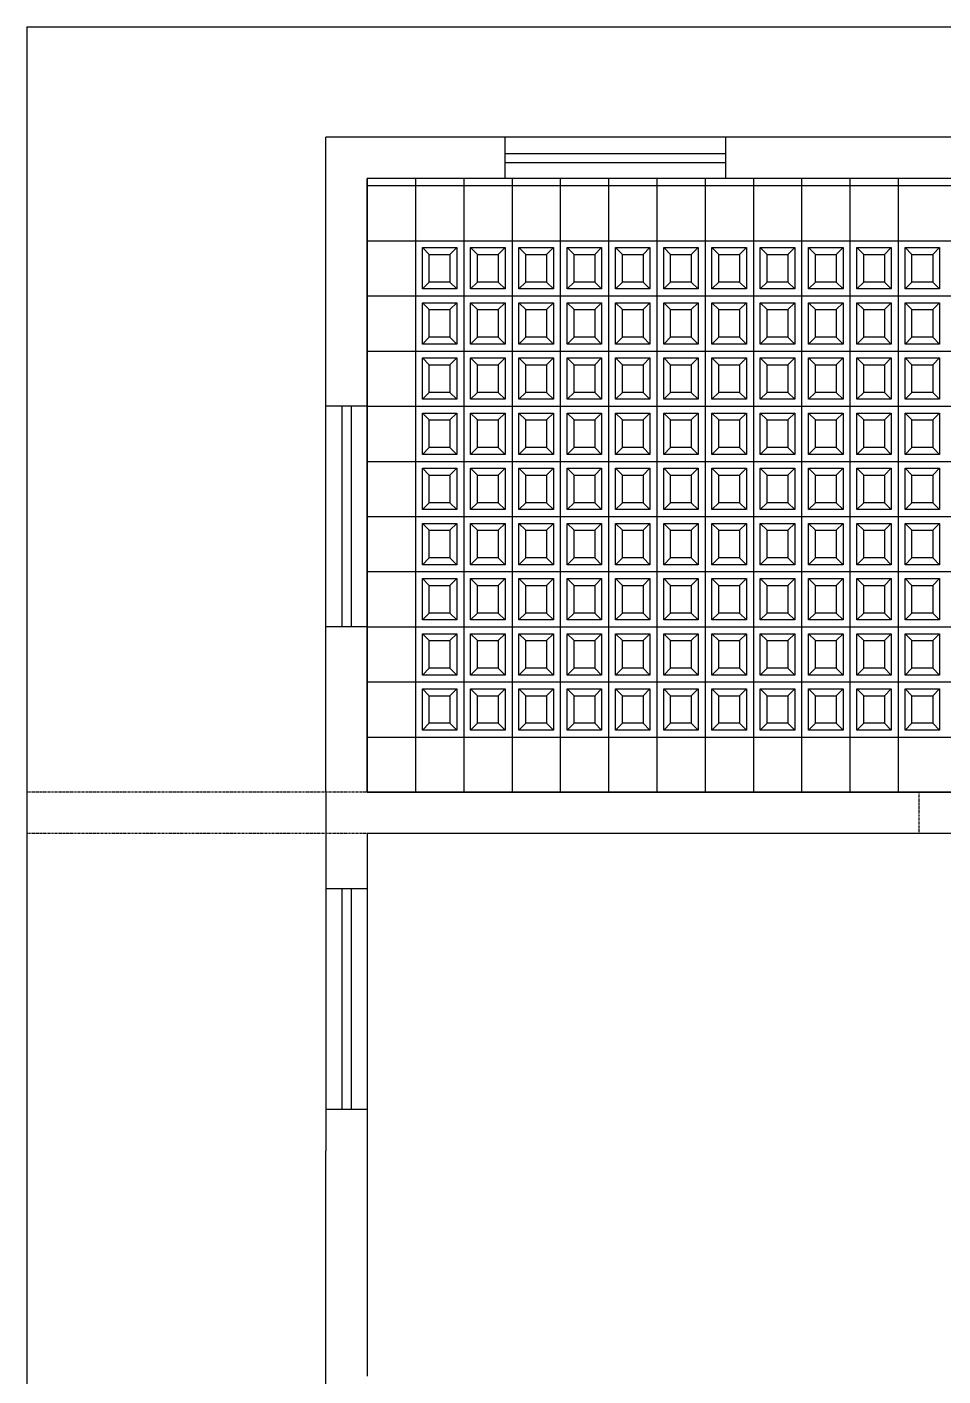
# Model space of a CAD drawing. Header units: inches. Extents: x 3138 to 9973, y -1757 to -151.
# Drawn here: x 8352.1 to 8551.3, y -1287.7 to -994.2 of the extents above; entities that cross this region are included whole.
import ezdxf

# ---------------------------------------------------------------- set-up
doc = ezdxf.new("R2010")
doc.units = ezdxf.units.IN
doc.header["$LTSCALE"] = 0.1
doc.header["$MEASUREMENT"] = 0
doc.linetypes.add('DASHED', pattern=[0.75, 0.5, -0.25])
doc.linetypes.add('DASHED2', pattern=[0.375, 0.25, -0.125])
doc.layers.add('Filler slab pattern', color=7, linetype='Continuous')
doc.layers.add('MH - Beams', color=3, linetype='DASHED2')

msp = doc.modelspace()

# ---------------------------------------------------------------- linework, layer by layer
for p, q in [((8456.066, -1027.223), (8456.066, -1018.223)), ((8504.066, -1027.223), (8504.066, -1018.223)), ((8456.066, -1021.723), (8504.066, -1021.723)), ((8456.066, -1023.723), (8504.066, -1023.723)), ((8426.066, -1076.723), (8417.066, -1076.723)), ((8420.566, -1076.723), (8420.566, -1124.723)), ((8422.566, -1076.723), (8422.566, -1124.723)), ((8426.066, -1124.723), (8417.066, -1124.723)), ((8417.066, -1160.723), (8417.066, -1238.723)), ((8426.066, -1169.723), (8426.066, -1287.723)), ((8426.066, -1181.723), (8417.066, -1181.723)), ((8420.566, -1181.723), (8420.566, -1229.723)), ((8422.566, -1181.723), (8422.566, -1229.723)), ((8426.066, -1229.723), (8417.066, -1229.723))]:
    msp.add_line(p, q)
for points in [[(8352.066, -994.223), (8712.066, -994.223), (8712.066, -1484.223)], [(8352.066, -994.223), (8352.066, -1484.223)], [(8688.066, -1018.223), (8417.066, -1018.223)], [(8417.066, -1160.723), (8417.066, -1018.223)], [(8426.066, -1160.723), (8426.066, -1027.223)], [(8614.566, -1027.223), (8426.066, -1027.223)], [(8578.566, -1160.723), (8426.066, -1160.723)], [(8578.566, -1169.723), (8426.066, -1169.723)], [(8688.066, -1445.723), (8417.066, -1445.723), (8417.066, -1238.723)]]:
    msp.add_lwpolyline(points)
at = {"layer": 'Filler slab pattern'}
for p, q in [((8426.066, -1027.223), (8426.066, -1160.723)), ((8436.566, -1027.223), (8436.566, -1160.723)), ((8447.066, -1027.223), (8447.066, -1160.723)), ((8457.566, -1027.223), (8457.566, -1160.723)), ((8468.066, -1027.223), (8468.066, -1160.723)), ((8478.566, -1027.223), (8478.566, -1160.723)), ((8489.066, -1027.223), (8489.066, -1160.723)), ((8499.566, -1027.223), (8499.566, -1160.723)), ((8510.066, -1027.223), (8510.066, -1160.723)), ((8520.566, -1027.223), (8520.566, -1160.723)), ((8531.066, -1027.223), (8531.066, -1160.723)), ((8541.566, -1027.223), (8541.566, -1160.723)), ((8426.066, -1028.723), (8614.566, -1028.723)), ((8426.066, -1040.723), (8614.566, -1040.723)), ((8439.566, -1043.723), (8438.066, -1042.223)), ((8444.066, -1043.723), (8445.566, -1042.223)), ((8450.066, -1043.723), (8448.566, -1042.223)), ((8454.566, -1043.723), (8456.066, -1042.223)), ((8460.566, -1043.723), (8459.066, -1042.223)), ((8465.066, -1043.723), (8466.566, -1042.223)), ((8471.066, -1043.723), (8469.566, -1042.223)), ((8475.566, -1043.723), (8477.066, -1042.223)), ((8481.566, -1043.723), (8480.066, -1042.223)), ((8486.066, -1043.723), (8487.566, -1042.223)), ((8492.066, -1043.723), (8490.566, -1042.223)), ((8496.566, -1043.723), (8498.066, -1042.223)), ((8502.566, -1043.723), (8501.066, -1042.223)), ((8507.066, -1043.723), (8508.566, -1042.223)), ((8513.066, -1043.723), (8511.566, -1042.223)), ((8517.566, -1043.723), (8519.066, -1042.223)), ((8523.566, -1043.723), (8522.066, -1042.223)), ((8528.066, -1043.723), (8529.566, -1042.223)), ((8534.066, -1043.723), (8532.566, -1042.223)), ((8538.566, -1043.723), (8540.066, -1042.223)), ((8544.566, -1043.723), (8543.066, -1042.223)), ((8549.066, -1043.723), (8550.566, -1042.223)), ((8439.566, -1049.723), (8438.066, -1051.223)), ((8444.066, -1049.723), (8445.566, -1051.223)), ((8450.066, -1049.723), (8448.566, -1051.223)), ((8454.566, -1049.723), (8456.066, -1051.223)), ((8460.566, -1049.723), (8459.066, -1051.223)), ((8465.066, -1049.723), (8466.566, -1051.223)), ((8471.066, -1049.723), (8469.566, -1051.223)), ((8475.566, -1049.723), (8477.066, -1051.223)), ((8481.566, -1049.723), (8480.066, -1051.223)), ((8486.066, -1049.723), (8487.566, -1051.223)), ((8492.066, -1049.723), (8490.566, -1051.223)), ((8496.566, -1049.723), (8498.066, -1051.223)), ((8502.566, -1049.723), (8501.066, -1051.223)), ((8507.066, -1049.723), (8508.566, -1051.223)), ((8513.066, -1049.723), (8511.566, -1051.223)), ((8517.566, -1049.723), (8519.066, -1051.223)), ((8523.566, -1049.723), (8522.066, -1051.223)), ((8528.066, -1049.723), (8529.566, -1051.223)), ((8534.066, -1049.723), (8532.566, -1051.223)), ((8538.566, -1049.723), (8540.066, -1051.223)), ((8544.566, -1049.723), (8543.066, -1051.223)), ((8549.066, -1049.723), (8550.566, -1051.223)), ((8426.066, -1052.723), (8614.566, -1052.723)), ((8439.566, -1055.723), (8438.066, -1054.223)), ((8444.066, -1055.723), (8445.566, -1054.223)), ((8450.066, -1055.723), (8448.566, -1054.223)), ((8454.566, -1055.723), (8456.066, -1054.223)), ((8460.566, -1055.723), (8459.066, -1054.223)), ((8465.066, -1055.723), (8466.566, -1054.223)), ((8471.066, -1055.723), (8469.566, -1054.223)), ((8475.566, -1055.723), (8477.066, -1054.223)), ((8481.566, -1055.723), (8480.066, -1054.223)), ((8486.066, -1055.723), (8487.566, -1054.223)), ((8492.066, -1055.723), (8490.566, -1054.223)), ((8496.566, -1055.723), (8498.066, -1054.223)), ((8502.566, -1055.723), (8501.066, -1054.223)), ((8507.066, -1055.723), (8508.566, -1054.223)), ((8513.066, -1055.723), (8511.566, -1054.223)), ((8517.566, -1055.723), (8519.066, -1054.223)), ((8523.566, -1055.723), (8522.066, -1054.223)), ((8528.066, -1055.723), (8529.566, -1054.223)), ((8534.066, -1055.723), (8532.566, -1054.223)), ((8538.566, -1055.723), (8540.066, -1054.223)), ((8544.566, -1055.723), (8543.066, -1054.223)), ((8549.066, -1055.723), (8550.566, -1054.223)), ((8439.566, -1061.723), (8438.066, -1063.223)), ((8444.066, -1061.723), (8445.566, -1063.223)), ((8450.066, -1061.723), (8448.566, -1063.223)), ((8454.566, -1061.723), (8456.066, -1063.223)), ((8460.566, -1061.723), (8459.066, -1063.223)), ((8465.066, -1061.723), (8466.566, -1063.223)), ((8471.066, -1061.723), (8469.566, -1063.223)), ((8475.566, -1061.723), (8477.066, -1063.223)), ((8481.566, -1061.723), (8480.066, -1063.223)), ((8486.066, -1061.723), (8487.566, -1063.223)), ((8492.066, -1061.723), (8490.566, -1063.223)), ((8496.566, -1061.723), (8498.066, -1063.223)), ((8502.566, -1061.723), (8501.066, -1063.223)), ((8507.066, -1061.723), (8508.566, -1063.223)), ((8513.066, -1061.723), (8511.566, -1063.223)), ((8517.566, -1061.723), (8519.066, -1063.223)), ((8523.566, -1061.723), (8522.066, -1063.223)), ((8528.066, -1061.723), (8529.566, -1063.223)), ((8534.066, -1061.723), (8532.566, -1063.223)), ((8538.566, -1061.723), (8540.066, -1063.223)), ((8544.566, -1061.723), (8543.066, -1063.223)), ((8549.066, -1061.723), (8550.566, -1063.223)), ((8426.066, -1064.723), (8614.566, -1064.723)), ((8439.566, -1067.723), (8438.066, -1066.223)), ((8444.066, -1067.723), (8445.566, -1066.223)), ((8450.066, -1067.723), (8448.566, -1066.223)), ((8454.566, -1067.723), (8456.066, -1066.223)), ((8460.566, -1067.723), (8459.066, -1066.223)), ((8465.066, -1067.723), (8466.566, -1066.223)), ((8471.066, -1067.723), (8469.566, -1066.223)), ((8475.566, -1067.723), (8477.066, -1066.223)), ((8481.566, -1067.723), (8480.066, -1066.223)), ((8486.066, -1067.723), (8487.566, -1066.223)), ((8492.066, -1067.723), (8490.566, -1066.223)), ((8496.566, -1067.723), (8498.066, -1066.223)), ((8502.566, -1067.723), (8501.066, -1066.223)), ((8507.066, -1067.723), (8508.566, -1066.223)), ((8513.066, -1067.723), (8511.566, -1066.223)), ((8517.566, -1067.723), (8519.066, -1066.223)), ((8523.566, -1067.723), (8522.066, -1066.223)), ((8528.066, -1067.723), (8529.566, -1066.223)), ((8534.066, -1067.723), (8532.566, -1066.223)), ((8538.566, -1067.723), (8540.066, -1066.223)), ((8544.566, -1067.723), (8543.066, -1066.223)), ((8549.066, -1067.723), (8550.566, -1066.223)), ((8439.566, -1073.723), (8438.066, -1075.223)), ((8444.066, -1073.723), (8445.566, -1075.223)), ((8450.066, -1073.723), (8448.566, -1075.223)), ((8454.566, -1073.723), (8456.066, -1075.223)), ((8460.566, -1073.723), (8459.066, -1075.223)), ((8465.066, -1073.723), (8466.566, -1075.223)), ((8471.066, -1073.723), (8469.566, -1075.223)), ((8475.566, -1073.723), (8477.066, -1075.223)), ((8481.566, -1073.723), (8480.066, -1075.223)), ((8486.066, -1073.723), (8487.566, -1075.223)), ((8492.066, -1073.723), (8490.566, -1075.223)), ((8496.566, -1073.723), (8498.066, -1075.223)), ((8502.566, -1073.723), (8501.066, -1075.223)), ((8507.066, -1073.723), (8508.566, -1075.223)), ((8513.066, -1073.723), (8511.566, -1075.223)), ((8517.566, -1073.723), (8519.066, -1075.223)), ((8523.566, -1073.723), (8522.066, -1075.223)), ((8528.066, -1073.723), (8529.566, -1075.223)), ((8534.066, -1073.723), (8532.566, -1075.223)), ((8538.566, -1073.723), (8540.066, -1075.223)), ((8544.566, -1073.723), (8543.066, -1075.223)), ((8549.066, -1073.723), (8550.566, -1075.223)), ((8426.066, -1076.723), (8614.566, -1076.723)), ((8439.566, -1079.723), (8438.066, -1078.223)), ((8444.066, -1079.723), (8445.566, -1078.223)), ((8450.066, -1079.723), (8448.566, -1078.223)), ((8454.566, -1079.723), (8456.066, -1078.223)), ((8460.566, -1079.723), (8459.066, -1078.223)), ((8465.066, -1079.723), (8466.566, -1078.223)), ((8471.066, -1079.723), (8469.566, -1078.223)), ((8475.566, -1079.723), (8477.066, -1078.223)), ((8481.566, -1079.723), (8480.066, -1078.223)), ((8486.066, -1079.723), (8487.566, -1078.223)), ((8492.066, -1079.723), (8490.566, -1078.223)), ((8496.566, -1079.723), (8498.066, -1078.223)), ((8502.566, -1079.723), (8501.066, -1078.223)), ((8507.066, -1079.723), (8508.566, -1078.223)), ((8513.066, -1079.723), (8511.566, -1078.223)), ((8517.566, -1079.723), (8519.066, -1078.223)), ((8523.566, -1079.723), (8522.066, -1078.223)), ((8528.066, -1079.723), (8529.566, -1078.223)), ((8534.066, -1079.723), (8532.566, -1078.223)), ((8538.566, -1079.723), (8540.066, -1078.223)), ((8544.566, -1079.723), (8543.066, -1078.223)), ((8549.066, -1079.723), (8550.566, -1078.223)), ((8439.566, -1085.723), (8438.066, -1087.223)), ((8444.066, -1085.723), (8445.566, -1087.223)), ((8450.066, -1085.723), (8448.566, -1087.223)), ((8454.566, -1085.723), (8456.066, -1087.223)), ((8460.566, -1085.723), (8459.066, -1087.223)), ((8465.066, -1085.723), (8466.566, -1087.223)), ((8471.066, -1085.723), (8469.566, -1087.223)), ((8475.566, -1085.723), (8477.066, -1087.223)), ((8481.566, -1085.723), (8480.066, -1087.223)), ((8486.066, -1085.723), (8487.566, -1087.223)), ((8492.066, -1085.723), (8490.566, -1087.223)), ((8496.566, -1085.723), (8498.066, -1087.223)), ((8502.566, -1085.723), (8501.066, -1087.223)), ((8507.066, -1085.723), (8508.566, -1087.223)), ((8513.066, -1085.723), (8511.566, -1087.223)), ((8517.566, -1085.723), (8519.066, -1087.223)), ((8523.566, -1085.723), (8522.066, -1087.223)), ((8528.066, -1085.723), (8529.566, -1087.223)), ((8534.066, -1085.723), (8532.566, -1087.223)), ((8538.566, -1085.723), (8540.066, -1087.223)), ((8544.566, -1085.723), (8543.066, -1087.223)), ((8549.066, -1085.723), (8550.566, -1087.223)), ((8426.066, -1088.723), (8614.566, -1088.723)), ((8439.566, -1091.723), (8438.066, -1090.223)), ((8444.066, -1091.723), (8445.566, -1090.223)), ((8450.066, -1091.723), (8448.566, -1090.223)), ((8454.566, -1091.723), (8456.066, -1090.223)), ((8460.566, -1091.723), (8459.066, -1090.223)), ((8465.066, -1091.723), (8466.566, -1090.223)), ((8471.066, -1091.723), (8469.566, -1090.223)), ((8475.566, -1091.723), (8477.066, -1090.223)), ((8481.566, -1091.723), (8480.066, -1090.223)), ((8486.066, -1091.723), (8487.566, -1090.223)), ((8492.066, -1091.723), (8490.566, -1090.223)), ((8496.566, -1091.723), (8498.066, -1090.223)), ((8502.566, -1091.723), (8501.066, -1090.223)), ((8507.066, -1091.723), (8508.566, -1090.223)), ((8513.066, -1091.723), (8511.566, -1090.223)), ((8517.566, -1091.723), (8519.066, -1090.223)), ((8523.566, -1091.723), (8522.066, -1090.223)), ((8528.066, -1091.723), (8529.566, -1090.223)), ((8534.066, -1091.723), (8532.566, -1090.223)), ((8538.566, -1091.723), (8540.066, -1090.223)), ((8544.566, -1091.723), (8543.066, -1090.223)), ((8549.066, -1091.723), (8550.566, -1090.223)), ((8439.566, -1097.723), (8438.066, -1099.223)), ((8444.066, -1097.723), (8445.566, -1099.223)), ((8450.066, -1097.723), (8448.566, -1099.223)), ((8454.566, -1097.723), (8456.066, -1099.223)), ((8460.566, -1097.723), (8459.066, -1099.223)), ((8465.066, -1097.723), (8466.566, -1099.223)), ((8471.066, -1097.723), (8469.566, -1099.223)), ((8475.566, -1097.723), (8477.066, -1099.223)), ((8481.566, -1097.723), (8480.066, -1099.223)), ((8486.066, -1097.723), (8487.566, -1099.223)), ((8492.066, -1097.723), (8490.566, -1099.223)), ((8496.566, -1097.723), (8498.066, -1099.223)), ((8502.566, -1097.723), (8501.066, -1099.223)), ((8507.066, -1097.723), (8508.566, -1099.223)), ((8513.066, -1097.723), (8511.566, -1099.223)), ((8517.566, -1097.723), (8519.066, -1099.223)), ((8523.566, -1097.723), (8522.066, -1099.223)), ((8528.066, -1097.723), (8529.566, -1099.223)), ((8534.066, -1097.723), (8532.566, -1099.223)), ((8538.566, -1097.723), (8540.066, -1099.223)), ((8544.566, -1097.723), (8543.066, -1099.223)), ((8549.066, -1097.723), (8550.566, -1099.223)), ((8426.066, -1100.723), (8614.566, -1100.723)), ((8439.566, -1103.723), (8438.066, -1102.223)), ((8444.066, -1103.723), (8445.566, -1102.223)), ((8450.066, -1103.723), (8448.566, -1102.223)), ((8454.566, -1103.723), (8456.066, -1102.223)), ((8460.566, -1103.723), (8459.066, -1102.223)), ((8465.066, -1103.723), (8466.566, -1102.223)), ((8471.066, -1103.723), (8469.566, -1102.223)), ((8475.566, -1103.723), (8477.066, -1102.223)), ((8481.566, -1103.723), (8480.066, -1102.223)), ((8486.066, -1103.723), (8487.566, -1102.223)), ((8492.066, -1103.723), (8490.566, -1102.223)), ((8496.566, -1103.723), (8498.066, -1102.223)), ((8502.566, -1103.723), (8501.066, -1102.223)), ((8507.066, -1103.723), (8508.566, -1102.223)), ((8513.066, -1103.723), (8511.566, -1102.223)), ((8517.566, -1103.723), (8519.066, -1102.223)), ((8523.566, -1103.723), (8522.066, -1102.223)), ((8528.066, -1103.723), (8529.566, -1102.223)), ((8534.066, -1103.723), (8532.566, -1102.223)), ((8538.566, -1103.723), (8540.066, -1102.223)), ((8544.566, -1103.723), (8543.066, -1102.223)), ((8549.066, -1103.723), (8550.566, -1102.223)), ((8439.566, -1109.723), (8438.066, -1111.223)), ((8444.066, -1109.723), (8445.566, -1111.223)), ((8450.066, -1109.723), (8448.566, -1111.223)), ((8454.566, -1109.723), (8456.066, -1111.223)), ((8460.566, -1109.723), (8459.066, -1111.223)), ((8465.066, -1109.723), (8466.566, -1111.223)), ((8471.066, -1109.723), (8469.566, -1111.223)), ((8475.566, -1109.723), (8477.066, -1111.223)), ((8481.566, -1109.723), (8480.066, -1111.223)), ((8486.066, -1109.723), (8487.566, -1111.223)), ((8492.066, -1109.723), (8490.566, -1111.223)), ((8496.566, -1109.723), (8498.066, -1111.223)), ((8502.566, -1109.723), (8501.066, -1111.223)), ((8507.066, -1109.723), (8508.566, -1111.223)), ((8513.066, -1109.723), (8511.566, -1111.223)), ((8517.566, -1109.723), (8519.066, -1111.223)), ((8523.566, -1109.723), (8522.066, -1111.223)), ((8528.066, -1109.723), (8529.566, -1111.223)), ((8534.066, -1109.723), (8532.566, -1111.223)), ((8538.566, -1109.723), (8540.066, -1111.223)), ((8544.566, -1109.723), (8543.066, -1111.223)), ((8549.066, -1109.723), (8550.566, -1111.223)), ((8426.066, -1112.723), (8614.566, -1112.723)), ((8439.566, -1115.723), (8438.066, -1114.223)), ((8444.066, -1115.723), (8445.566, -1114.223)), ((8450.066, -1115.723), (8448.566, -1114.223)), ((8454.566, -1115.723), (8456.066, -1114.223)), ((8460.566, -1115.723), (8459.066, -1114.223)), ((8465.066, -1115.723), (8466.566, -1114.223)), ((8471.066, -1115.723), (8469.566, -1114.223)), ((8475.566, -1115.723), (8477.066, -1114.223)), ((8481.566, -1115.723), (8480.066, -1114.223)), ((8486.066, -1115.723), (8487.566, -1114.223)), ((8492.066, -1115.723), (8490.566, -1114.223)), ((8496.566, -1115.723), (8498.066, -1114.223)), ((8502.566, -1115.723), (8501.066, -1114.223)), ((8507.066, -1115.723), (8508.566, -1114.223)), ((8513.066, -1115.723), (8511.566, -1114.223)), ((8517.566, -1115.723), (8519.066, -1114.223)), ((8523.566, -1115.723), (8522.066, -1114.223)), ((8528.066, -1115.723), (8529.566, -1114.223)), ((8534.066, -1115.723), (8532.566, -1114.223)), ((8538.566, -1115.723), (8540.066, -1114.223)), ((8544.566, -1115.723), (8543.066, -1114.223)), ((8549.066, -1115.723), (8550.566, -1114.223)), ((8439.566, -1121.723), (8438.066, -1123.223)), ((8444.066, -1121.723), (8445.566, -1123.223)), ((8450.066, -1121.723), (8448.566, -1123.223)), ((8454.566, -1121.723), (8456.066, -1123.223)), ((8460.566, -1121.723), (8459.066, -1123.223)), ((8465.066, -1121.723), (8466.566, -1123.223)), ((8471.066, -1121.723), (8469.566, -1123.223)), ((8475.566, -1121.723), (8477.066, -1123.223)), ((8481.566, -1121.723), (8480.066, -1123.223)), ((8486.066, -1121.723), (8487.566, -1123.223)), ((8492.066, -1121.723), (8490.566, -1123.223)), ((8496.566, -1121.723), (8498.066, -1123.223)), ((8502.566, -1121.723), (8501.066, -1123.223)), ((8507.066, -1121.723), (8508.566, -1123.223)), ((8513.066, -1121.723), (8511.566, -1123.223)), ((8517.566, -1121.723), (8519.066, -1123.223)), ((8523.566, -1121.723), (8522.066, -1123.223)), ((8528.066, -1121.723), (8529.566, -1123.223)), ((8534.066, -1121.723), (8532.566, -1123.223)), ((8538.566, -1121.723), (8540.066, -1123.223)), ((8544.566, -1121.723), (8543.066, -1123.223)), ((8549.066, -1121.723), (8550.566, -1123.223)), ((8426.066, -1124.723), (8614.566, -1124.723)), ((8439.566, -1127.723), (8438.066, -1126.223)), ((8444.066, -1127.723), (8445.566, -1126.223)), ((8450.066, -1127.723), (8448.566, -1126.223)), ((8454.566, -1127.723), (8456.066, -1126.223)), ((8460.566, -1127.723), (8459.066, -1126.223)), ((8465.066, -1127.723), (8466.566, -1126.223)), ((8471.066, -1127.723), (8469.566, -1126.223)), ((8475.566, -1127.723), (8477.066, -1126.223)), ((8481.566, -1127.723), (8480.066, -1126.223)), ((8486.066, -1127.723), (8487.566, -1126.223)), ((8492.066, -1127.723), (8490.566, -1126.223)), ((8496.566, -1127.723), (8498.066, -1126.223)), ((8502.566, -1127.723), (8501.066, -1126.223)), ((8507.066, -1127.723), (8508.566, -1126.223)), ((8513.066, -1127.723), (8511.566, -1126.223)), ((8517.566, -1127.723), (8519.066, -1126.223)), ((8523.566, -1127.723), (8522.066, -1126.223)), ((8528.066, -1127.723), (8529.566, -1126.223)), ((8534.066, -1127.723), (8532.566, -1126.223)), ((8538.566, -1127.723), (8540.066, -1126.223)), ((8544.566, -1127.723), (8543.066, -1126.223)), ((8549.066, -1127.723), (8550.566, -1126.223)), ((8439.566, -1133.723), (8438.066, -1135.223)), ((8444.066, -1133.723), (8445.566, -1135.223)), ((8450.066, -1133.723), (8448.566, -1135.223)), ((8454.566, -1133.723), (8456.066, -1135.223)), ((8460.566, -1133.723), (8459.066, -1135.223)), ((8465.066, -1133.723), (8466.566, -1135.223)), ((8471.066, -1133.723), (8469.566, -1135.223)), ((8475.566, -1133.723), (8477.066, -1135.223)), ((8481.566, -1133.723), (8480.066, -1135.223)), ((8486.066, -1133.723), (8487.566, -1135.223)), ((8492.066, -1133.723), (8490.566, -1135.223)), ((8496.566, -1133.723), (8498.066, -1135.223)), ((8502.566, -1133.723), (8501.066, -1135.223)), ((8507.066, -1133.723), (8508.566, -1135.223)), ((8513.066, -1133.723), (8511.566, -1135.223)), ((8517.566, -1133.723), (8519.066, -1135.223)), ((8523.566, -1133.723), (8522.066, -1135.223)), ((8528.066, -1133.723), (8529.566, -1135.223)), ((8534.066, -1133.723), (8532.566, -1135.223)), ((8538.566, -1133.723), (8540.066, -1135.223)), ((8544.566, -1133.723), (8543.066, -1135.223)), ((8549.066, -1133.723), (8550.566, -1135.223)), ((8426.066, -1136.723), (8614.566, -1136.723)), ((8439.566, -1139.723), (8438.066, -1138.223)), ((8444.066, -1139.723), (8445.566, -1138.223)), ((8450.066, -1139.723), (8448.566, -1138.223)), ((8454.566, -1139.723), (8456.066, -1138.223)), ((8460.566, -1139.723), (8459.066, -1138.223)), ((8465.066, -1139.723), (8466.566, -1138.223)), ((8471.066, -1139.723), (8469.566, -1138.223)), ((8475.566, -1139.723), (8477.066, -1138.223)), ((8481.566, -1139.723), (8480.066, -1138.223)), ((8486.066, -1139.723), (8487.566, -1138.223)), ((8492.066, -1139.723), (8490.566, -1138.223)), ((8496.566, -1139.723), (8498.066, -1138.223)), ((8502.566, -1139.723), (8501.066, -1138.223)), ((8507.066, -1139.723), (8508.566, -1138.223)), ((8513.066, -1139.723), (8511.566, -1138.223)), ((8517.566, -1139.723), (8519.066, -1138.223)), ((8523.566, -1139.723), (8522.066, -1138.223)), ((8528.066, -1139.723), (8529.566, -1138.223)), ((8534.066, -1139.723), (8532.566, -1138.223)), ((8538.566, -1139.723), (8540.066, -1138.223)), ((8544.566, -1139.723), (8543.066, -1138.223)), ((8549.066, -1139.723), (8550.566, -1138.223)), ((8439.566, -1145.723), (8438.066, -1147.223)), ((8444.066, -1145.723), (8445.566, -1147.223)), ((8450.066, -1145.723), (8448.566, -1147.223)), ((8454.566, -1145.723), (8456.066, -1147.223)), ((8460.566, -1145.723), (8459.066, -1147.223)), ((8465.066, -1145.723), (8466.566, -1147.223)), ((8471.066, -1145.723), (8469.566, -1147.223)), ((8475.566, -1145.723), (8477.066, -1147.223)), ((8481.566, -1145.723), (8480.066, -1147.223)), ((8486.066, -1145.723), (8487.566, -1147.223)), ((8492.066, -1145.723), (8490.566, -1147.223)), ((8496.566, -1145.723), (8498.066, -1147.223)), ((8502.566, -1145.723), (8501.066, -1147.223)), ((8507.066, -1145.723), (8508.566, -1147.223)), ((8513.066, -1145.723), (8511.566, -1147.223)), ((8517.566, -1145.723), (8519.066, -1147.223)), ((8523.566, -1145.723), (8522.066, -1147.223)), ((8528.066, -1145.723), (8529.566, -1147.223)), ((8534.066, -1145.723), (8532.566, -1147.223)), ((8538.566, -1145.723), (8540.066, -1147.223)), ((8544.566, -1145.723), (8543.066, -1147.223)), ((8549.066, -1145.723), (8550.566, -1147.223)), ((8426.066, -1148.723), (8614.566, -1148.723)), ((8426.066, -1160.723), (8614.566, -1160.723))]:
    msp.add_line(p, q, dxfattribs=at)
for points in [[(8438.066, -1042.223), (8445.566, -1042.223), (8445.566, -1051.223), (8438.066, -1051.223)], [(8439.566, -1043.723), (8444.066, -1043.723), (8444.066, -1049.723), (8439.566, -1049.723)], [(8448.566, -1042.223), (8456.066, -1042.223), (8456.066, -1051.223), (8448.566, -1051.223)], [(8450.066, -1043.723), (8454.566, -1043.723), (8454.566, -1049.723), (8450.066, -1049.723)], [(8459.066, -1042.223), (8466.566, -1042.223), (8466.566, -1051.223), (8459.066, -1051.223)], [(8460.566, -1043.723), (8465.066, -1043.723), (8465.066, -1049.723), (8460.566, -1049.723)], [(8469.566, -1042.223), (8477.066, -1042.223), (8477.066, -1051.223), (8469.566, -1051.223)], [(8471.066, -1043.723), (8475.566, -1043.723), (8475.566, -1049.723), (8471.066, -1049.723)], [(8480.066, -1042.223), (8487.566, -1042.223), (8487.566, -1051.223), (8480.066, -1051.223)], [(8481.566, -1043.723), (8486.066, -1043.723), (8486.066, -1049.723), (8481.566, -1049.723)], [(8490.566, -1042.223), (8498.066, -1042.223), (8498.066, -1051.223), (8490.566, -1051.223)], [(8492.066, -1043.723), (8496.566, -1043.723), (8496.566, -1049.723), (8492.066, -1049.723)], [(8501.066, -1042.223), (8508.566, -1042.223), (8508.566, -1051.223), (8501.066, -1051.223)], [(8502.566, -1043.723), (8507.066, -1043.723), (8507.066, -1049.723), (8502.566, -1049.723)], [(8511.566, -1042.223), (8519.066, -1042.223), (8519.066, -1051.223), (8511.566, -1051.223)], [(8513.066, -1043.723), (8517.566, -1043.723), (8517.566, -1049.723), (8513.066, -1049.723)], [(8522.066, -1042.223), (8529.566, -1042.223), (8529.566, -1051.223), (8522.066, -1051.223)], [(8523.566, -1043.723), (8528.066, -1043.723), (8528.066, -1049.723), (8523.566, -1049.723)], [(8532.566, -1042.223), (8540.066, -1042.223), (8540.066, -1051.223), (8532.566, -1051.223)], [(8534.066, -1043.723), (8538.566, -1043.723), (8538.566, -1049.723), (8534.066, -1049.723)], [(8543.066, -1042.223), (8550.566, -1042.223), (8550.566, -1051.223), (8543.066, -1051.223)], [(8544.566, -1043.723), (8549.066, -1043.723), (8549.066, -1049.723), (8544.566, -1049.723)], [(8438.066, -1054.223), (8445.566, -1054.223), (8445.566, -1063.223), (8438.066, -1063.223)], [(8439.566, -1055.723), (8444.066, -1055.723), (8444.066, -1061.723), (8439.566, -1061.723)], [(8448.566, -1054.223), (8456.066, -1054.223), (8456.066, -1063.223), (8448.566, -1063.223)], [(8450.066, -1055.723), (8454.566, -1055.723), (8454.566, -1061.723), (8450.066, -1061.723)], [(8459.066, -1054.223), (8466.566, -1054.223), (8466.566, -1063.223), (8459.066, -1063.223)], [(8460.566, -1055.723), (8465.066, -1055.723), (8465.066, -1061.723), (8460.566, -1061.723)], [(8469.566, -1054.223), (8477.066, -1054.223), (8477.066, -1063.223), (8469.566, -1063.223)], [(8471.066, -1055.723), (8475.566, -1055.723), (8475.566, -1061.723), (8471.066, -1061.723)], [(8480.066, -1054.223), (8487.566, -1054.223), (8487.566, -1063.223), (8480.066, -1063.223)], [(8481.566, -1055.723), (8486.066, -1055.723), (8486.066, -1061.723), (8481.566, -1061.723)], [(8490.566, -1054.223), (8498.066, -1054.223), (8498.066, -1063.223), (8490.566, -1063.223)], [(8492.066, -1055.723), (8496.566, -1055.723), (8496.566, -1061.723), (8492.066, -1061.723)], [(8501.066, -1054.223), (8508.566, -1054.223), (8508.566, -1063.223), (8501.066, -1063.223)], [(8502.566, -1055.723), (8507.066, -1055.723), (8507.066, -1061.723), (8502.566, -1061.723)], [(8511.566, -1054.223), (8519.066, -1054.223), (8519.066, -1063.223), (8511.566, -1063.223)], [(8513.066, -1055.723), (8517.566, -1055.723), (8517.566, -1061.723), (8513.066, -1061.723)], [(8522.066, -1054.223), (8529.566, -1054.223), (8529.566, -1063.223), (8522.066, -1063.223)], [(8523.566, -1055.723), (8528.066, -1055.723), (8528.066, -1061.723), (8523.566, -1061.723)], [(8532.566, -1054.223), (8540.066, -1054.223), (8540.066, -1063.223), (8532.566, -1063.223)], [(8534.066, -1055.723), (8538.566, -1055.723), (8538.566, -1061.723), (8534.066, -1061.723)], [(8543.066, -1054.223), (8550.566, -1054.223), (8550.566, -1063.223), (8543.066, -1063.223)], [(8544.566, -1055.723), (8549.066, -1055.723), (8549.066, -1061.723), (8544.566, -1061.723)], [(8438.066, -1066.223), (8445.566, -1066.223), (8445.566, -1075.223), (8438.066, -1075.223)], [(8439.566, -1067.723), (8444.066, -1067.723), (8444.066, -1073.723), (8439.566, -1073.723)], [(8448.566, -1066.223), (8456.066, -1066.223), (8456.066, -1075.223), (8448.566, -1075.223)], [(8450.066, -1067.723), (8454.566, -1067.723), (8454.566, -1073.723), (8450.066, -1073.723)], [(8459.066, -1066.223), (8466.566, -1066.223), (8466.566, -1075.223), (8459.066, -1075.223)], [(8460.566, -1067.723), (8465.066, -1067.723), (8465.066, -1073.723), (8460.566, -1073.723)], [(8469.566, -1066.223), (8477.066, -1066.223), (8477.066, -1075.223), (8469.566, -1075.223)], [(8471.066, -1067.723), (8475.566, -1067.723), (8475.566, -1073.723), (8471.066, -1073.723)], [(8480.066, -1066.223), (8487.566, -1066.223), (8487.566, -1075.223), (8480.066, -1075.223)], [(8481.566, -1067.723), (8486.066, -1067.723), (8486.066, -1073.723), (8481.566, -1073.723)], [(8490.566, -1066.223), (8498.066, -1066.223), (8498.066, -1075.223), (8490.566, -1075.223)], [(8492.066, -1067.723), (8496.566, -1067.723), (8496.566, -1073.723), (8492.066, -1073.723)], [(8501.066, -1066.223), (8508.566, -1066.223), (8508.566, -1075.223), (8501.066, -1075.223)], [(8502.566, -1067.723), (8507.066, -1067.723), (8507.066, -1073.723), (8502.566, -1073.723)], [(8511.566, -1066.223), (8519.066, -1066.223), (8519.066, -1075.223), (8511.566, -1075.223)], [(8513.066, -1067.723), (8517.566, -1067.723), (8517.566, -1073.723), (8513.066, -1073.723)], [(8522.066, -1066.223), (8529.566, -1066.223), (8529.566, -1075.223), (8522.066, -1075.223)], [(8523.566, -1067.723), (8528.066, -1067.723), (8528.066, -1073.723), (8523.566, -1073.723)], [(8532.566, -1066.223), (8540.066, -1066.223), (8540.066, -1075.223), (8532.566, -1075.223)], [(8534.066, -1067.723), (8538.566, -1067.723), (8538.566, -1073.723), (8534.066, -1073.723)], [(8543.066, -1066.223), (8550.566, -1066.223), (8550.566, -1075.223), (8543.066, -1075.223)], [(8544.566, -1067.723), (8549.066, -1067.723), (8549.066, -1073.723), (8544.566, -1073.723)], [(8438.066, -1078.223), (8445.566, -1078.223), (8445.566, -1087.223), (8438.066, -1087.223)], [(8439.566, -1079.723), (8444.066, -1079.723), (8444.066, -1085.723), (8439.566, -1085.723)], [(8448.566, -1078.223), (8456.066, -1078.223), (8456.066, -1087.223), (8448.566, -1087.223)], [(8450.066, -1079.723), (8454.566, -1079.723), (8454.566, -1085.723), (8450.066, -1085.723)], [(8459.066, -1078.223), (8466.566, -1078.223), (8466.566, -1087.223), (8459.066, -1087.223)], [(8460.566, -1079.723), (8465.066, -1079.723), (8465.066, -1085.723), (8460.566, -1085.723)], [(8469.566, -1078.223), (8477.066, -1078.223), (8477.066, -1087.223), (8469.566, -1087.223)], [(8471.066, -1079.723), (8475.566, -1079.723), (8475.566, -1085.723), (8471.066, -1085.723)], [(8480.066, -1078.223), (8487.566, -1078.223), (8487.566, -1087.223), (8480.066, -1087.223)], [(8481.566, -1079.723), (8486.066, -1079.723), (8486.066, -1085.723), (8481.566, -1085.723)], [(8490.566, -1078.223), (8498.066, -1078.223), (8498.066, -1087.223), (8490.566, -1087.223)], [(8492.066, -1079.723), (8496.566, -1079.723), (8496.566, -1085.723), (8492.066, -1085.723)], [(8501.066, -1078.223), (8508.566, -1078.223), (8508.566, -1087.223), (8501.066, -1087.223)], [(8502.566, -1079.723), (8507.066, -1079.723), (8507.066, -1085.723), (8502.566, -1085.723)], [(8511.566, -1078.223), (8519.066, -1078.223), (8519.066, -1087.223), (8511.566, -1087.223)], [(8513.066, -1079.723), (8517.566, -1079.723), (8517.566, -1085.723), (8513.066, -1085.723)], [(8522.066, -1078.223), (8529.566, -1078.223), (8529.566, -1087.223), (8522.066, -1087.223)], [(8523.566, -1079.723), (8528.066, -1079.723), (8528.066, -1085.723), (8523.566, -1085.723)], [(8532.566, -1078.223), (8540.066, -1078.223), (8540.066, -1087.223), (8532.566, -1087.223)], [(8534.066, -1079.723), (8538.566, -1079.723), (8538.566, -1085.723), (8534.066, -1085.723)], [(8543.066, -1078.223), (8550.566, -1078.223), (8550.566, -1087.223), (8543.066, -1087.223)], [(8544.566, -1079.723), (8549.066, -1079.723), (8549.066, -1085.723), (8544.566, -1085.723)], [(8438.066, -1090.223), (8445.566, -1090.223), (8445.566, -1099.223), (8438.066, -1099.223)], [(8439.566, -1091.723), (8444.066, -1091.723), (8444.066, -1097.723), (8439.566, -1097.723)], [(8448.566, -1090.223), (8456.066, -1090.223), (8456.066, -1099.223), (8448.566, -1099.223)], [(8450.066, -1091.723), (8454.566, -1091.723), (8454.566, -1097.723), (8450.066, -1097.723)], [(8459.066, -1090.223), (8466.566, -1090.223), (8466.566, -1099.223), (8459.066, -1099.223)], [(8460.566, -1091.723), (8465.066, -1091.723), (8465.066, -1097.723), (8460.566, -1097.723)], [(8469.566, -1090.223), (8477.066, -1090.223), (8477.066, -1099.223), (8469.566, -1099.223)], [(8471.066, -1091.723), (8475.566, -1091.723), (8475.566, -1097.723), (8471.066, -1097.723)], [(8480.066, -1090.223), (8487.566, -1090.223), (8487.566, -1099.223), (8480.066, -1099.223)], [(8481.566, -1091.723), (8486.066, -1091.723), (8486.066, -1097.723), (8481.566, -1097.723)], [(8490.566, -1090.223), (8498.066, -1090.223), (8498.066, -1099.223), (8490.566, -1099.223)], [(8492.066, -1091.723), (8496.566, -1091.723), (8496.566, -1097.723), (8492.066, -1097.723)], [(8501.066, -1090.223), (8508.566, -1090.223), (8508.566, -1099.223), (8501.066, -1099.223)], [(8502.566, -1091.723), (8507.066, -1091.723), (8507.066, -1097.723), (8502.566, -1097.723)], [(8511.566, -1090.223), (8519.066, -1090.223), (8519.066, -1099.223), (8511.566, -1099.223)], [(8513.066, -1091.723), (8517.566, -1091.723), (8517.566, -1097.723), (8513.066, -1097.723)], [(8522.066, -1090.223), (8529.566, -1090.223), (8529.566, -1099.223), (8522.066, -1099.223)], [(8523.566, -1091.723), (8528.066, -1091.723), (8528.066, -1097.723), (8523.566, -1097.723)], [(8532.566, -1090.223), (8540.066, -1090.223), (8540.066, -1099.223), (8532.566, -1099.223)], [(8534.066, -1091.723), (8538.566, -1091.723), (8538.566, -1097.723), (8534.066, -1097.723)], [(8543.066, -1090.223), (8550.566, -1090.223), (8550.566, -1099.223), (8543.066, -1099.223)], [(8544.566, -1091.723), (8549.066, -1091.723), (8549.066, -1097.723), (8544.566, -1097.723)], [(8438.066, -1102.223), (8445.566, -1102.223), (8445.566, -1111.223), (8438.066, -1111.223)], [(8448.566, -1102.223), (8456.066, -1102.223), (8456.066, -1111.223), (8448.566, -1111.223)], [(8459.066, -1102.223), (8466.566, -1102.223), (8466.566, -1111.223), (8459.066, -1111.223)], [(8469.566, -1102.223), (8477.066, -1102.223), (8477.066, -1111.223), (8469.566, -1111.223)], [(8480.066, -1102.223), (8487.566, -1102.223), (8487.566, -1111.223), (8480.066, -1111.223)], [(8490.566, -1102.223), (8498.066, -1102.223), (8498.066, -1111.223), (8490.566, -1111.223)], [(8501.066, -1102.223), (8508.566, -1102.223), (8508.566, -1111.223), (8501.066, -1111.223)], [(8511.566, -1102.223), (8519.066, -1102.223), (8519.066, -1111.223), (8511.566, -1111.223)], [(8522.066, -1102.223), (8529.566, -1102.223), (8529.566, -1111.223), (8522.066, -1111.223)], [(8532.566, -1102.223), (8540.066, -1102.223), (8540.066, -1111.223), (8532.566, -1111.223)], [(8543.066, -1102.223), (8550.566, -1102.223), (8550.566, -1111.223), (8543.066, -1111.223)], [(8439.566, -1103.723), (8444.066, -1103.723), (8444.066, -1109.723), (8439.566, -1109.723)], [(8450.066, -1103.723), (8454.566, -1103.723), (8454.566, -1109.723), (8450.066, -1109.723)], [(8460.566, -1103.723), (8465.066, -1103.723), (8465.066, -1109.723), (8460.566, -1109.723)], [(8471.066, -1103.723), (8475.566, -1103.723), (8475.566, -1109.723), (8471.066, -1109.723)], [(8481.566, -1103.723), (8486.066, -1103.723), (8486.066, -1109.723), (8481.566, -1109.723)], [(8492.066, -1103.723), (8496.566, -1103.723), (8496.566, -1109.723), (8492.066, -1109.723)], [(8502.566, -1103.723), (8507.066, -1103.723), (8507.066, -1109.723), (8502.566, -1109.723)], [(8513.066, -1103.723), (8517.566, -1103.723), (8517.566, -1109.723), (8513.066, -1109.723)], [(8523.566, -1103.723), (8528.066, -1103.723), (8528.066, -1109.723), (8523.566, -1109.723)], [(8534.066, -1103.723), (8538.566, -1103.723), (8538.566, -1109.723), (8534.066, -1109.723)], [(8544.566, -1103.723), (8549.066, -1103.723), (8549.066, -1109.723), (8544.566, -1109.723)], [(8438.066, -1114.223), (8445.566, -1114.223), (8445.566, -1123.223), (8438.066, -1123.223)], [(8448.566, -1114.223), (8456.066, -1114.223), (8456.066, -1123.223), (8448.566, -1123.223)], [(8459.066, -1114.223), (8466.566, -1114.223), (8466.566, -1123.223), (8459.066, -1123.223)], [(8469.566, -1114.223), (8477.066, -1114.223), (8477.066, -1123.223), (8469.566, -1123.223)], [(8480.066, -1114.223), (8487.566, -1114.223), (8487.566, -1123.223), (8480.066, -1123.223)], [(8490.566, -1114.223), (8498.066, -1114.223), (8498.066, -1123.223), (8490.566, -1123.223)], [(8501.066, -1114.223), (8508.566, -1114.223), (8508.566, -1123.223), (8501.066, -1123.223)], [(8511.566, -1114.223), (8519.066, -1114.223), (8519.066, -1123.223), (8511.566, -1123.223)], [(8522.066, -1114.223), (8529.566, -1114.223), (8529.566, -1123.223), (8522.066, -1123.223)], [(8532.566, -1114.223), (8540.066, -1114.223), (8540.066, -1123.223), (8532.566, -1123.223)], [(8543.066, -1114.223), (8550.566, -1114.223), (8550.566, -1123.223), (8543.066, -1123.223)], [(8439.566, -1115.723), (8444.066, -1115.723), (8444.066, -1121.723), (8439.566, -1121.723)], [(8450.066, -1115.723), (8454.566, -1115.723), (8454.566, -1121.723), (8450.066, -1121.723)], [(8460.566, -1115.723), (8465.066, -1115.723), (8465.066, -1121.723), (8460.566, -1121.723)], [(8471.066, -1115.723), (8475.566, -1115.723), (8475.566, -1121.723), (8471.066, -1121.723)], [(8481.566, -1115.723), (8486.066, -1115.723), (8486.066, -1121.723), (8481.566, -1121.723)], [(8492.066, -1115.723), (8496.566, -1115.723), (8496.566, -1121.723), (8492.066, -1121.723)], [(8502.566, -1115.723), (8507.066, -1115.723), (8507.066, -1121.723), (8502.566, -1121.723)], [(8513.066, -1115.723), (8517.566, -1115.723), (8517.566, -1121.723), (8513.066, -1121.723)], [(8523.566, -1115.723), (8528.066, -1115.723), (8528.066, -1121.723), (8523.566, -1121.723)], [(8534.066, -1115.723), (8538.566, -1115.723), (8538.566, -1121.723), (8534.066, -1121.723)], [(8544.566, -1115.723), (8549.066, -1115.723), (8549.066, -1121.723), (8544.566, -1121.723)], [(8438.066, -1126.223), (8445.566, -1126.223), (8445.566, -1135.223), (8438.066, -1135.223)], [(8448.566, -1126.223), (8456.066, -1126.223), (8456.066, -1135.223), (8448.566, -1135.223)], [(8459.066, -1126.223), (8466.566, -1126.223), (8466.566, -1135.223), (8459.066, -1135.223)], [(8469.566, -1126.223), (8477.066, -1126.223), (8477.066, -1135.223), (8469.566, -1135.223)], [(8480.066, -1126.223), (8487.566, -1126.223), (8487.566, -1135.223), (8480.066, -1135.223)], [(8490.566, -1126.223), (8498.066, -1126.223), (8498.066, -1135.223), (8490.566, -1135.223)], [(8501.066, -1126.223), (8508.566, -1126.223), (8508.566, -1135.223), (8501.066, -1135.223)], [(8511.566, -1126.223), (8519.066, -1126.223), (8519.066, -1135.223), (8511.566, -1135.223)], [(8522.066, -1126.223), (8529.566, -1126.223), (8529.566, -1135.223), (8522.066, -1135.223)], [(8532.566, -1126.223), (8540.066, -1126.223), (8540.066, -1135.223), (8532.566, -1135.223)], [(8543.066, -1126.223), (8550.566, -1126.223), (8550.566, -1135.223), (8543.066, -1135.223)], [(8439.566, -1127.723), (8444.066, -1127.723), (8444.066, -1133.723), (8439.566, -1133.723)], [(8450.066, -1127.723), (8454.566, -1127.723), (8454.566, -1133.723), (8450.066, -1133.723)], [(8460.566, -1127.723), (8465.066, -1127.723), (8465.066, -1133.723), (8460.566, -1133.723)], [(8471.066, -1127.723), (8475.566, -1127.723), (8475.566, -1133.723), (8471.066, -1133.723)], [(8481.566, -1127.723), (8486.066, -1127.723), (8486.066, -1133.723), (8481.566, -1133.723)], [(8492.066, -1127.723), (8496.566, -1127.723), (8496.566, -1133.723), (8492.066, -1133.723)], [(8502.566, -1127.723), (8507.066, -1127.723), (8507.066, -1133.723), (8502.566, -1133.723)], [(8513.066, -1127.723), (8517.566, -1127.723), (8517.566, -1133.723), (8513.066, -1133.723)], [(8523.566, -1127.723), (8528.066, -1127.723), (8528.066, -1133.723), (8523.566, -1133.723)], [(8534.066, -1127.723), (8538.566, -1127.723), (8538.566, -1133.723), (8534.066, -1133.723)], [(8544.566, -1127.723), (8549.066, -1127.723), (8549.066, -1133.723), (8544.566, -1133.723)], [(8438.066, -1138.223), (8445.566, -1138.223), (8445.566, -1147.223), (8438.066, -1147.223)], [(8448.566, -1138.223), (8456.066, -1138.223), (8456.066, -1147.223), (8448.566, -1147.223)], [(8459.066, -1138.223), (8466.566, -1138.223), (8466.566, -1147.223), (8459.066, -1147.223)], [(8469.566, -1138.223), (8477.066, -1138.223), (8477.066, -1147.223), (8469.566, -1147.223)], [(8480.066, -1138.223), (8487.566, -1138.223), (8487.566, -1147.223), (8480.066, -1147.223)], [(8490.566, -1138.223), (8498.066, -1138.223), (8498.066, -1147.223), (8490.566, -1147.223)], [(8501.066, -1138.223), (8508.566, -1138.223), (8508.566, -1147.223), (8501.066, -1147.223)], [(8511.566, -1138.223), (8519.066, -1138.223), (8519.066, -1147.223), (8511.566, -1147.223)], [(8522.066, -1138.223), (8529.566, -1138.223), (8529.566, -1147.223), (8522.066, -1147.223)], [(8532.566, -1138.223), (8540.066, -1138.223), (8540.066, -1147.223), (8532.566, -1147.223)], [(8543.066, -1138.223), (8550.566, -1138.223), (8550.566, -1147.223), (8543.066, -1147.223)], [(8439.566, -1139.723), (8444.066, -1139.723), (8444.066, -1145.723), (8439.566, -1145.723)], [(8450.066, -1139.723), (8454.566, -1139.723), (8454.566, -1145.723), (8450.066, -1145.723)], [(8460.566, -1139.723), (8465.066, -1139.723), (8465.066, -1145.723), (8460.566, -1145.723)], [(8471.066, -1139.723), (8475.566, -1139.723), (8475.566, -1145.723), (8471.066, -1145.723)], [(8481.566, -1139.723), (8486.066, -1139.723), (8486.066, -1145.723), (8481.566, -1145.723)], [(8492.066, -1139.723), (8496.566, -1139.723), (8496.566, -1145.723), (8492.066, -1145.723)], [(8502.566, -1139.723), (8507.066, -1139.723), (8507.066, -1145.723), (8502.566, -1145.723)], [(8513.066, -1139.723), (8517.566, -1139.723), (8517.566, -1145.723), (8513.066, -1145.723)], [(8523.566, -1139.723), (8528.066, -1139.723), (8528.066, -1145.723), (8523.566, -1145.723)], [(8534.066, -1139.723), (8538.566, -1139.723), (8538.566, -1145.723), (8534.066, -1145.723)], [(8544.566, -1139.723), (8549.066, -1139.723), (8549.066, -1145.723), (8544.566, -1145.723)]]:
    msp.add_lwpolyline(points, close=True, dxfattribs=at)
at = {"layer": 'MH - Beams', "linetype": 'DASHED'}
for p, q in [((8546.066, -1160.723), (8352.066, -1160.723)), ((8352.066, -1160.723), (8352.066, -1169.723)), ((8546.066, -1160.723), (8546.066, -1169.723)), ((8546.066, -1169.723), (8352.066, -1169.723))]:
    msp.add_line(p, q, dxfattribs=at)

doc.saveas('drawing.dxf')
